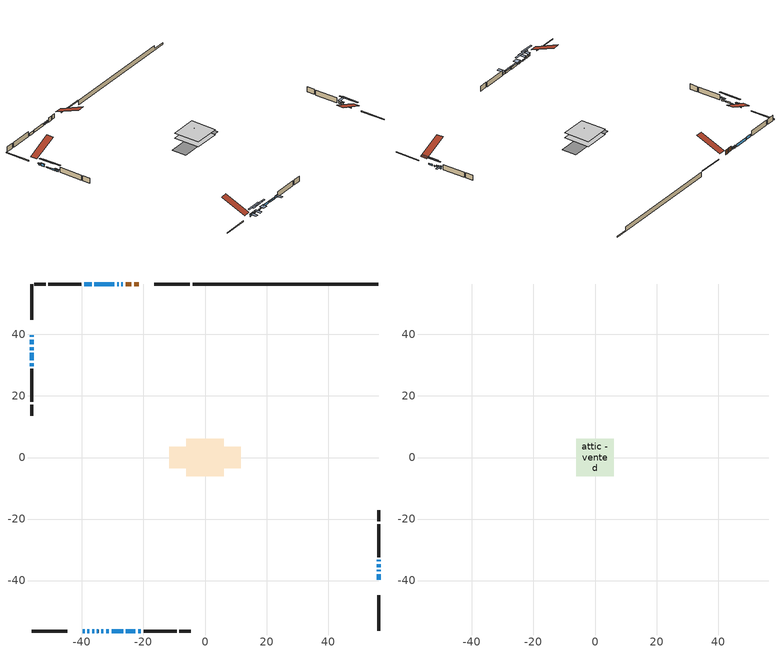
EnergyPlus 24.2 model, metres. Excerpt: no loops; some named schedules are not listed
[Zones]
conditioned space
 floor adiabatic (AdiabaticFloorConstruction): -6.11,-6.11 -6.11,6.11 6.11,6.11 6.11,-6.11 z0.91
 floor foundation (Slab1 construction): -11.65,-3.44 -11.65,3.44 11.65,3.44 11.65,-3.44 z-1.3
 wall outside (RimJoist1 construction): -4.89,56.39 -16.5,56.39 / -56.39,-56.39 -44.78,-56.39 / -56.39,56.39 -56.39,44.78 / 56.39,-56.39 56.39,-44.78 z0.91:1.21
 wall outside (AdiabaticWallConstruction 1): -21.54,56.39 -23.03,56.39 / -23.96,56.39 -25.79,56.39 z0.91:2.94
 wall outside (AdiabaticWallConstruction): -39.74,-56.39 -39.13,-56.39 z0.91:1.93; -56.39,39.74 -56.39,39.23 z0.91:1.62; -56.39,38.31 -56.39,36.78 / -38.2,-56.39 -37.59,-56.39 / -26.71,56.39 -27.18,56.39 / -28.1,56.39 -28.51,56.39 / 56.39,-33.76 56.39,-33.3 / -29.44,56.39 -35.94,56.39 / -36.86,56.39 -39.3,56.39 / -21.74,-56.39 -20.83,-56.39 z0.91:2.13; -36.67,-56.39 -36.05,-56.39 z0.91:1.98; 56.39,-39.74 56.39,-37.91 / -33.69,-56.39 -33.08,-56.39 / -32.15,-56.39 -31.23,-56.39 / -56.39,34.01 -56.39,31.57 / -56.39,30.64 -56.39,29.72 z0.91:1.52; 56.39,-36.99 56.39,-36.52 z0.91:1.37; -35.13,-56.39 -34.61,-56.39 z0.91:1.42; 56.39,-35.6 56.39,-34.68 / -25.72,-56.39 -22.67,-56.39 z0.91:1.83; -56.39,35.85 -56.39,34.93 z0.91:1.32; -30.31,-56.39 -26.65,-56.39 z0.91:1.82
 wall outside (Wall1 construction): -40.23,56.39 -50.9,56.39 / -19.9,-56.39 -9.23,-56.39 / -56.39,28.8 -56.39,18.13 / 56.39,-32.37 56.39,-21.7 z0.91:3.35
 wall outside (Wall2 construction): -51.83,56.39 -55.46,56.39 / -8.3,-56.39 -4.67,-56.39 / -56.39,17.2 -56.39,13.56 / 56.39,-20.77 56.39,-17.14 z0.91:3.35
 wall foundation (FoundationWall1 construction): -3.96,56.39,-1.3 -3.96,56.39,0.91 50.36,56.39,0.91 50.36,56.39,-0.7 56.39,56.39,-0.7 56.39,56.39,-1.3
 window (WindowConstruction 9): -39.74,-56.39 -39.13,-56.39 z0.91:1.92
 window (WindowConstruction 7): -56.39,39.74 -56.39,39.23 z0.91:1.62
 window (WindowConstruction 8): -56.39,38.3 -56.39,36.78 z0.91:2.13
 window (WindowConstruction 20): -38.2,-56.39 -37.59,-56.39 z0.91:2.13
 window (WindowConstruction 21): -36.66,-56.39 -36.06,-56.39 z0.91:1.98
 window (WindowConstruction 10): 56.39,-39.74 56.39,-37.91 z0.91:1.52
 window (WindowConstruction 11): 56.39,-36.98 56.39,-36.53 z0.91:1.37
 window (WindowConstruction 12): -26.72,56.39 -27.17,56.39 z0.91:2.13
 window (WindowConstruction 13): -28.1,56.39 -28.51,56.39 z0.91:2.13
 window (WindowConstruction 14): -35.13,-56.39 -34.62,-56.39 z0.91:1.42
 window (WindowConstruction 15): -33.69,-56.39 -33.08,-56.39 z0.91:1.52
 window (WindowConstruction): 56.39,-35.6 56.39,-34.68 z0.91:1.82
 window (WindowConstruction 16): -32.15,-56.39 -31.23,-56.39 z0.91:1.52
 window (WindowConstruction 17): -56.39,35.85 -56.39,34.94 z0.91:1.32
 window (WindowConstruction 18): -56.39,34.01 -56.39,31.57 z0.91:1.52
 window (WindowConstruction 19): -56.39,30.64 -56.39,29.73 z0.91:1.52
 window (WindowConstruction 1): 56.39,-33.75 56.39,-33.3 z0.91:2.13
 window (WindowConstruction 2): -29.44,56.39 -35.94,56.39 z0.91:2.13
 window (WindowConstruction 3): -36.86,56.39 -39.3,56.39 z0.91:2.13
 window (WindowConstruction 4): -30.31,-56.39 -26.65,-56.39 z0.91:1.82
 window (WindowConstruction 5): -25.72,-56.39 -22.67,-56.39 z0.91:1.82
 window (WindowConstruction 6): -21.74,-56.39 -20.83,-56.39 z0.91:2.13
 door (Door): -21.54,56.39 -23.03,56.39 z0.91:2.94
 door (Door 1): -23.96,56.39 -25.79,56.39 z0.91:2.94
 ceiling adiabatic (AdiabaticFloorConstruction): 6.11,-6.11 6.11,6.11 -6.11,6.11 -6.11,-6.11 z0.91
 roof outside (Roof2 construction): -1.65,1.65 -1.65,-1.65 1.65,-1.65 1.65,1.65 z3.35
attic - vented
 floor to conditioned space (Floor1 construction Reversed): -6.11,-6.11 -6.11,6.11 6.11,6.11 6.11,-6.11 z3.35
 roof outside (Roof1 construction): -20.61,56.39,3.35 -20.61,44.65,8.24 -17.43,44.65,8.24 -17.43,56.39,3.35; -40.67,-56.39,3.35 -40.67,-44.65,8.24 -43.85,-44.65,8.24 -43.85,-56.39,3.35; -56.39,40.67,3.35 -44.65,40.67,8.24 -44.65,43.85,8.24 -56.39,43.85,3.35; 56.39,-40.67,3.35 44.65,-40.67,8.24 44.65,-43.85,8.24 56.39,-43.85,3.35
shading: -38.83,-56.39 -40.04,-56.39 -40.04,-59.44 -38.83,-59.44 z2.22; -56.39,39.08 -56.39,39.89 -57,39.89 -57,39.08 z1.77; -56.39,36.63 -56.39,38.45 -57,38.45 -57,36.63 z2.28; -34.54,-56.39 -41.25,-56.39 -41.25,-57 -34.54,-57 z5.18; -35.76,-56.39 -36.96,-56.39 -36.96,-59.44 -35.76,-59.44 z2.28; 56.39,-34.86 56.39,-42.79 57,-42.79 57,-34.86 z4.57; 56.39,-33.48 56.39,-40.04 57,-40.04 57,-33.48 z4.42; -31.57,-56.39 -38.18,-56.39 -38.18,-57 -31.57,-57 z4.47; -30.03,-56.39 -36.74,-56.39 -36.74,-57 -30.03,-57 z4.57; 56.39,-34.53 56.39,-35.75 57,-35.75 57,-34.53 z1.97; -30.63,-56.39 -32.76,-56.39 -32.76,-58.22 -30.63,-58.22 z2.13; -56.39,31.89 -56.39,38.9 -57,38.9 -57,31.89 z4.37; -56.39,28.52 -56.39,37.06 -57,37.06 -57,28.52 z4.57; -56.39,29.12 -56.39,31.25 -57,31.25 -57,29.12 z2.13; 56.39,-33.15 56.39,-33.9 59.44,-33.9 59.44,-33.15 z2.28; -26.5,-56.39 -30.46,-56.39 -30.46,-57 -26.5,-57 z1.97; -22.52,-56.39 -25.87,-56.39 -25.87,-57 -22.52,-57 z1.97; -20.68,-56.39 -21.89,-56.39 -21.89,-59.44 -20.68,-59.44 z2.28
[Building]
Building 1: Terrain=Suburbs
[Site:Location]
Vancouver Intl AP_BC: Latitude {deg}=49.19; Longitude {deg}=-123.18; Time Zone {hr}=-8; Elevation {m}=4; Keep Site Location Information=Yes
[Site:GroundTemperature:Shallow]
8.06451, 6.96315, 6.87495, 7.3976, 9.49575, 11.5841, 13.3946, 14.5416, 14.639, 13.7062, 11.9418, 9.91751
[Site:WaterMainsTemperature]
Calculation Method=Schedule; Temperature Schedule=mains temperature schedule
[Material] Roughness=Rough; Thermal Absorptance=0.9
Name | Thickness {m} | Conductivity {W/m-K} | Density {kg/m3} | Specific Heat {J/kg-K} | Solar Absorptance | Visible Absorptance
asphalt or fiberglass shingles | 0.00635 | 0.162714 | 1121.4 | 1465.45 | 0.4 | 0.4
ceiling stud and cavity | 0.1397 | 0.0798161 | 65.682 | 1177.47 | 0.7 | 0.7
concrete 4.0 in. | 0.1016 | 1.803125 | 2242.8 | 837.4 | 0.7 | 0.7
concrete 8.0 in. | 0.2032 | 1.803125 | 2242.8 | 837.4 | 0.7 | 0.7
door material | 0.04445 | 0.053851 | 512.64 | 1214.23 | 0.7 | 0.7
exterior vertical ins | 0.0445518 | 0.029427 | 32.04 | 1214.23 | 0.7 | 0.7
floor covering | 0.0127 | 0.0433444 | 54.468 | 1339.84 | 0.6 | 0.6
floor rigid ins; wall rigid ins | 0.512978 | 0.029427 | 32.04 | 1214.23 | 0.7 | 0.7
floor stud and cavity | 0.1397 | 1.75129 | 37.0049 | 1207.88 | 0.7 | 0.7
furniture material conditioned space 1 | 0.1524 | 0.115458 | 640.8 | 1214.23 | 0.6 | 0.6
gypsum board | 0.0127 | 0.160291 | 801 | 837.4 | 0.6 | 0.6
gypsum board 1 | 0.0127 | 0.160291 | 801 | 837.4 | 0.7 | 0.7
osb sheathing 0.5 in. | 0.0127 | 0.115458 | 512.64 | 1214.23 | 0.7 | 0.7
osb sheathing 0.75 in. | 0.01905 | 0.115458 | 512.64 | 1214.23 | 0.7 | 0.7
osb sheathing 2.0 in. | 0.0508 | 0.115458 | 512.64 | 1214.23 | 0.7 | 0.7
rim joist stud and cavity | 0.0508 | 0.0310022 | 125.044 | 1163.47 | 0.6 | 0.6
roof stud and cavity | 0.2032 | 0.122254 | 78.34581 | 1123.46 | 0.7 | 0.7
wall stud and cavity | 0.1397 | 0.103846 | 139.0536 | 1170.24 | 0.7 | 0.7
wall stud and cavity 1 | 0.1397 | 0.104413 | 139.0536 | 1170.24 | 0.7 | 0.7
wall stud and cavity 2 | 0.0889 | 0.380278 | 52.3479 | 1209.89 | 0.7 | 0.7
wall stud and cavity 3 | 0.0889 | 0.391764 | 83.0341 | 1211.67 | 0.7 | 0.7
wood siding | 0.0254 | 0.102417 | 544.68 | 1172.36 | 0.4 | 0.4
wood siding 1; wood siding 2; wood siding 3 | 0.0254 | 0.102417 | 544.68 | 1172.36 | 0.7 | 0.7
[WindowMaterial:SimpleGlazingSystem]
Name | U-Factor {W/m2-K} | Solar Heat Gain Coefficient
WindowMaterial | 1.93677 | 0.34
WindowMaterial 1 | 2.288234 | 0.32
WindowMaterial 10 | 1.88907 | 0.35
WindowMaterial 11 | 2.7209 | 0.21
WindowMaterial 12 | 2.373404 | 0.3
WindowMaterial 13 | 2.43416 | 0.29
WindowMaterial 14 | 2.65958 | 0.23
WindowMaterial 15 | 2.52898 | 0.27
WindowMaterial 16 | 2.345014 | 0.31
WindowMaterial 17 | 2.120733 | 0.27
WindowMaterial 18 | 1.94983 | 0.33
WindowMaterial 19 | 5.33051 | 0.62
WindowMaterial 2 | 1.61596 | 0.44
WindowMaterial 20 | 2.96789 | 0.62
WindowMaterial 21 | 4.13529 | 0.66
WindowMaterial 3 | 1.711917 | 0.41
WindowMaterial 4 | 1.79595 | 0.38
WindowMaterial 5 | 1.73974 | 0.4
WindowMaterial 6 | 1.86693 | 0.36
WindowMaterial 7 | 2.49605 | 0.27
WindowMaterial 8 | 1.998656 | 0.39
WindowMaterial 9 | 1.71419 | 0.4
[Construction]
AdiabaticFloorConstruction: floor stud and cavity, floor rigid ins, osb sheathing 0.75 in., floor covering
AdiabaticWallConstruction: wood siding 2, wall rigid ins, wall stud and cavity 2, gypsum board
AdiabaticWallConstruction 1: wood siding 3, wall rigid ins, wall stud and cavity 2, gypsum board
Door; Door 1: door material
Floor1 construction Reversed: gypsum board, ceiling stud and cavity
FoundationWall1 construction: concrete 8.0 in., gypsum board 1
furniture construction conditioned space 1: furniture material conditioned space 1
PartitionWallConstruction: gypsum board, wall stud and cavity 3, gypsum board
RimJoist1 construction: wood siding 1, osb sheathing 2.0 in., rim joist stud and cavity
Roof1 construction: asphalt or fiberglass shingles
Roof2 construction: asphalt or fiberglass shingles, osb sheathing 0.75 in., roof stud and cavity, gypsum board
Slab1 construction: concrete 4.0 in.
Wall1 construction: wood siding, osb sheathing 0.5 in., wall stud and cavity, gypsum board
Wall2 construction: wood siding, osb sheathing 0.5 in., wall stud and cavity 1, gypsum board
WindowConstruction: WindowMaterial
WindowConstruction 1: WindowMaterial 1
WindowConstruction 10: WindowMaterial 10
WindowConstruction 11: WindowMaterial 11
WindowConstruction 12: WindowMaterial 12
WindowConstruction 13: WindowMaterial 13
WindowConstruction 14: WindowMaterial 14
WindowConstruction 15: WindowMaterial 15
WindowConstruction 16: WindowMaterial 16
WindowConstruction 17: WindowMaterial 17
WindowConstruction 18: WindowMaterial 18
WindowConstruction 19: WindowMaterial 19
WindowConstruction 2: WindowMaterial 2
WindowConstruction 20: WindowMaterial 20
WindowConstruction 21: WindowMaterial 21
WindowConstruction 3: WindowMaterial 3
WindowConstruction 4: WindowMaterial 4
WindowConstruction 5: WindowMaterial 5
WindowConstruction 6: WindowMaterial 6
WindowConstruction 7: WindowMaterial 7
WindowConstruction 8: WindowMaterial 8
WindowConstruction 9: WindowMaterial 9
[Zone] Multiplier=1; Part of Total Floor Area=Yes
Name | Volume {m3}
attic - vented | 117.011
conditioned space | 763.8
[Space]
Name | Zone | Volume {m3}
attic - vented 1 | attic - vented | 117.011
conditioned space 1 | conditioned space | 763.8
[ZoneInfiltration:EffectiveLeakageArea]
infil attic - vented 1: Zone or Space=attic - vented 1; Schedule=Always On Discrete; Effective Air Leakage Area {cm2}=6180.41; Stack Coefficient=0.000340211; Wind Coefficient=1.24622e-05
[ZoneMixing]
whole house fan mix: Zone or Space=attic - vented; Schedule=Always On Continuous; Design Flow Rate Calculation Method=Flow/Zone; Design Flow Rate {m3/s}=0; Source Zone or Space=conditioned space
[SurfaceProperty:ExposedFoundationPerimeter]
Slab1: Exposed Perimeter Calculation Method=TotalExposedPerimeter; Total Exposed Perimeter {m}=60.351
[InternalMass] Zone or ZoneList=conditioned space; Space or SpaceList=conditioned space 1
Name | Construction | Surface Area {m2}
furniture mass conditioned space 1 | furniture construction conditioned space 1 | 123.852
partition wall mass | PartitionWallConstruction | 309.63
[Lights]
interior lighting: Zone or ZoneList or Space or SpaceList=conditioned space 1; Schedule=interior lighting schedule; Design Level Calculation Method=LightingLevel; Lighting Level {W}=343.2; Return Air Fraction=0; Fraction Radiant=0.6; Fraction Visible=0.2; Fraction Replaceable=1
[People]
occupants: Zone or ZoneList or Space or SpaceList=conditioned space 1; Number of People Schedule=occupants schedule; Number of People Calculation Method=People; Number of People=3; Fraction Radiant=0.314171; Sensible Heat Fraction=0.56303; Activity Level Schedule=occupants activity schedule; Carbon Dioxide Generation Rate {m3/s-W}=0; Enable ASHRAE 55 Comfort Warnings=No; Mean Radiant Temperature Calculation Type=EnclosureAveraged
[ElectricEquipment] Zone or ZoneList or Space or SpaceList=conditioned space 1; Design Level Calculation Method=EquipmentLevel
Name | Schedule | Design Level {W} | Fraction Latent | Fraction Radiant | Fraction Lost
clothes dryer | clothes dryer schedule | 140.772 | 0.015 | 0.081 | 0.85
clothes washer | clothes washer schedule | 32.1985 | 0.03 | 0.162 | 0.7
cooking range | cooking range schedule | 215.147 | 0.08 | 0.432 | 0.2
dishwasher | dishwasher schedule | 66.8632 | 0.3 | 0.18 | 0.4
fridge | fridge schedule | 72.9452 | 0 | 0.6 | 0
mech vent bath fan 0 | mech vent bath fan 0 schedule | 50.2 | 0 | 0 | 1
mech vent bath fan 1 | mech vent bath fan 1 schedule | 50.2 | 0 | 0 | 1
mech vent house fan | mech vent house fan schedule | 0 | 0 | 0 | 1
mech vent house fan cfis | mech vent house fan cfis schedule | 0 | 0 | 0 | 0
mech vent range fan 0 | mech vent range fan 0 schedule | 57 | 0 | 0 | 1
misc plug loads | misc plug loads schedule | 494.7 | 0.045 | 0.513 | 0.1
whole house fan | Always On Discrete | 0 | 0 | 0 | 1
[OtherEquipment] Zone or ZoneList or Space or SpaceList=conditioned space 1; Design Level Calculation Method=EquipmentLevel
Name | Fuel Type | Schedule | Design Level {W} | Fraction Latent | Fraction Radiant | Fraction Lost
clothes dryer 1 | Electricity | clothes dryer schedule | 0 | 0.015 | 0.081 | 0.85
cooking range 1 | Electricity | cooking range schedule | 0 | 0.08 | 0.432 | 0.2
general water use latent | None | general water use schedule | 62.594 | 1 | 0 | 0
general water use sensible | None | general water use schedule | -61.6891 | 0 | 0.6 | 0
mech vent house fan latent load | None | Always On Discrete | 0 | 1 | 0 | 0
mech vent house fan sensible load | None | Always On Discrete | 0 | 0 | 0 | 0
water heater energy adjustment1 | NaturalGas | Always On Discrete | 0.01 | 0 | 0 | 1
[ZoneInfiltration:DesignFlowRate] Zone or ZoneList or Space or SpaceList=conditioned space 1; Schedule=Always On Discrete; Design Flow Rate Calculation Method=Flow/Zone; Design Flow Rate {m3/s}=0
infil flow; natural vent flow; whole house fan flow
[Foundation:Kiva]
Foundation Kiva 1: Initial Indoor Air Temperature {C}=18; Wall Height Above Grade {m}=0.910011; Wall Depth Below Slab {m}=0.2032; Custom Block Material Name 1=exterior vertical ins; Custom Block Depth 1 {m}=2.21001; Custom Block X Position 1 {m}=0.2159; Custom Block Z Position 1 {m}=0
[Foundation:Kiva:Settings]
Soil Conductivity {W/m-K}=0.849921; Soil Density {kg/m3}=1842.3; Soil Specific Heat {J/kg-K}=418.7; Ground Solar Absorptivity=0.9; Ground Thermal Absorptivity=0.9; Ground Surface Roughness {m}=0.03; Far-Field Width {m}=40; Deep-Ground Boundary Condition=ZeroFlux; Deep-Ground Depth {m}=40; Minimum Cell Dimension {m}=0.2; Maximum Cell Growth Coefficient=3; Simulation Timestep=Timestep
[Exterior:Lights]
exterior lighting: Schedule=exterior lighting schedule; Design Level {W}=75.6
[Schedule:Constant]
Name | Hourly Value
Always On Continuous; mech vent house fan schedule; mech vent house fan cfis schedule; Always On Discrete | 1
occupants activity schedule | 117.228
fridge schedule | 0
[Schedule:Week:Daily]
interior lighting schedule Week Rule - Jan1-Jan27: interior lighting schedule day, interior lighting schedule day, interior lighting schedule day, interior lighting schedule day, interior lighting schedule day, interior lighting schedule day, interior lighting schedule day, interior lighting schedule default day, interior lighting schedule default day, interior lighting schedule default day, interior lighting schedule default day, interior lighting schedule default day
interior lighting schedule Week Rule - Jan28-Feb3: interior lighting schedule day, interior lighting schedule day, interior lighting schedule day, interior lighting schedule day, interior lighting schedule day 1, interior lighting schedule day 1, interior lighting schedule day 1, interior lighting schedule default day, interior lighting schedule default day, interior lighting schedule default day, interior lighting schedule default day, interior lighting schedule default day
interior lighting schedule Week Rule - Feb4-Feb24: interior lighting schedule day 1, interior lighting schedule day 1, interior lighting schedule day 1, interior lighting schedule day 1, interior lighting schedule day 1, interior lighting schedule day 1, interior lighting schedule day 1, interior lighting schedule default day, interior lighting schedule default day, interior lighting schedule default day, interior lighting schedule default day, interior lighting schedule default day
interior lighting schedule Week Rule - Feb25-Mar3: interior lighting schedule day 1, interior lighting schedule day 1, interior lighting schedule day 1, interior lighting schedule day 1, interior lighting schedule day 2, interior lighting schedule day 2, interior lighting schedule day 2, interior lighting schedule default day, interior lighting schedule default day, interior lighting schedule default day, interior lighting schedule default day, interior lighting schedule default day
interior lighting schedule Week Rule - Mar4-Mar31: interior lighting schedule day 2, interior lighting schedule day 2, interior lighting schedule day 2, interior lighting schedule day 2, interior lighting schedule day 2, interior lighting schedule day 2, interior lighting schedule day 2, interior lighting schedule default day, interior lighting schedule default day, interior lighting schedule default day, interior lighting schedule default day, interior lighting schedule default day
interior lighting schedule Week Rule - Apr1-Apr28: interior lighting schedule day 3, interior lighting schedule day 3, interior lighting schedule day 3, interior lighting schedule day 3, interior lighting schedule day 3, interior lighting schedule day 3, interior lighting schedule day 3, interior lighting schedule default day, interior lighting schedule default day, interior lighting schedule default day, interior lighting schedule default day, interior lighting schedule default day
interior lighting schedule Week Rule - Apr29-May5: interior lighting schedule day 3, interior lighting schedule day 3, interior lighting schedule day 4, interior lighting schedule day 4, interior lighting schedule day 4, interior lighting schedule day 4, interior lighting schedule day 4, interior lighting schedule default day, interior lighting schedule default day, interior lighting schedule default day, interior lighting schedule default day, interior lighting schedule default day
interior lighting schedule Week Rule - May6-May26: interior lighting schedule day 4, interior lighting schedule day 4, interior lighting schedule day 4, interior lighting schedule day 4, interior lighting schedule day 4, interior lighting schedule day 4, interior lighting schedule day 4, interior lighting schedule default day, interior lighting schedule default day, interior lighting schedule default day, interior lighting schedule default day, interior lighting schedule default day
interior lighting schedule Week Rule - May27-Jun2: interior lighting schedule day 4, interior lighting schedule day 4, interior lighting schedule day 4, interior lighting schedule day 4, interior lighting schedule day 4, interior lighting schedule day 5, interior lighting schedule day 5, interior lighting schedule default day, interior lighting schedule default day, interior lighting schedule default day, interior lighting schedule default day, interior lighting schedule default day
interior lighting schedule Week Rule - Jun3-Jun30: interior lighting schedule day 5, interior lighting schedule day 5, interior lighting schedule day 5, interior lighting schedule day 5, interior lighting schedule day 5, interior lighting schedule day 5, interior lighting schedule day 5, interior lighting schedule default day, interior lighting schedule default day, interior lighting schedule default day, interior lighting schedule default day, interior lighting schedule default day
interior lighting schedule Week Rule - Jul1-Jul28: interior lighting schedule day 6, interior lighting schedule day 6, interior lighting schedule day 6, interior lighting schedule day 6, interior lighting schedule day 6, interior lighting schedule day 6, interior lighting schedule day 6, interior lighting schedule default day, interior lighting schedule default day, interior lighting schedule default day, interior lighting schedule default day, interior lighting schedule default day
interior lighting schedule Week Rule - Jul29-Aug4: interior lighting schedule day 6, interior lighting schedule day 6, interior lighting schedule day 6, interior lighting schedule day 7, interior lighting schedule day 7, interior lighting schedule day 7, interior lighting schedule day 7, interior lighting schedule default day, interior lighting schedule default day, interior lighting schedule default day, interior lighting schedule default day, interior lighting schedule default day
interior lighting schedule Week Rule - Aug5-Aug25: interior lighting schedule day 7, interior lighting schedule day 7, interior lighting schedule day 7, interior lighting schedule day 7, interior lighting schedule day 7, interior lighting schedule day 7, interior lighting schedule day 7, interior lighting schedule default day, interior lighting schedule default day, interior lighting schedule default day, interior lighting schedule default day, interior lighting schedule default day
interior lighting schedule Week Rule - Aug26-Sep1: interior lighting schedule day 7, interior lighting schedule day 7, interior lighting schedule day 7, interior lighting schedule day 7, interior lighting schedule day 7, interior lighting schedule day 7, interior lighting schedule day 8, interior lighting schedule default day, interior lighting schedule default day, interior lighting schedule default day, interior lighting schedule default day, interior lighting schedule default day
interior lighting schedule Week Rule - Sep2-Sep29: interior lighting schedule day 8, interior lighting schedule day 8, interior lighting schedule day 8, interior lighting schedule day 8, interior lighting schedule day 8, interior lighting schedule day 8, interior lighting schedule day 8, interior lighting schedule default day, interior lighting schedule default day, interior lighting schedule default day, interior lighting schedule default day, interior lighting schedule default day
interior lighting schedule Week Rule - Sep30-Oct6: interior lighting schedule day 8, interior lighting schedule day 9, interior lighting schedule day 9, interior lighting schedule day 9, interior lighting schedule day 9, interior lighting schedule day 9, interior lighting schedule day 9, interior lighting schedule default day, interior lighting schedule default day, interior lighting schedule default day, interior lighting schedule default day, interior lighting schedule default day
interior lighting schedule Week Rule - Oct7-Oct27: interior lighting schedule day 9, interior lighting schedule day 9, interior lighting schedule day 9, interior lighting schedule day 9, interior lighting schedule day 9, interior lighting schedule day 9, interior lighting schedule day 9, interior lighting schedule default day, interior lighting schedule default day, interior lighting schedule default day, interior lighting schedule default day, interior lighting schedule default day
interior lighting schedule Week Rule - Oct28-Nov3: interior lighting schedule day 9, interior lighting schedule day 9, interior lighting schedule day 9, interior lighting schedule day 9, interior lighting schedule day 10, interior lighting schedule day 10, interior lighting schedule day 10, interior lighting schedule default day, interior lighting schedule default day, interior lighting schedule default day, interior lighting schedule default day, interior lighting schedule default day
interior lighting schedule Week Rule - Nov4-Nov24: interior lighting schedule day 10, interior lighting schedule day 10, interior lighting schedule day 10, interior lighting schedule day 10, interior lighting schedule day 10, interior lighting schedule day 10, interior lighting schedule day 10, interior lighting schedule default day, interior lighting schedule default day, interior lighting schedule default day, interior lighting schedule default day, interior lighting schedule default day
interior lighting schedule Week Rule - Nov25-Dec1: interior lighting schedule day 10, interior lighting schedule day 10, interior lighting schedule day 10, interior lighting schedule day 10, interior lighting schedule day 10, interior lighting schedule day 10, interior lighting schedule day 11, interior lighting schedule default day, interior lighting schedule default day, interior lighting schedule default day, interior lighting schedule default day, interior lighting schedule default day
interior lighting schedule Week Rule - Dec2-Dec31: interior lighting schedule day 11, interior lighting schedule day 11, interior lighting schedule day 11, interior lighting schedule day 11, interior lighting schedule day 11, interior lighting schedule day 11, interior lighting schedule day 11, interior lighting schedule default day, interior lighting schedule default day, interior lighting schedule default day, interior lighting schedule default day, interior lighting schedule default day
occupants schedule Week Rule - Jan1-Dec31: occupants schedule day, occupants schedule day, occupants schedule day, occupants schedule day, occupants schedule day, occupants schedule day, occupants schedule day, occupants schedule default day, occupants schedule default day, occupants schedule default day, occupants schedule default day, occupants schedule default day
clothes dryer schedule Week Rule - Jan1-Dec31: clothes dryer schedule day, clothes dryer schedule day, clothes dryer schedule day, clothes dryer schedule day, clothes dryer schedule day, clothes dryer schedule day, clothes dryer schedule day, clothes dryer schedule default day, clothes dryer schedule default day, clothes dryer schedule default day, clothes dryer schedule default day, clothes dryer schedule default day
clothes washer schedule Week Rule - Jan1-Dec31: clothes washer schedule day, clothes washer schedule day, clothes washer schedule day, clothes washer schedule day, clothes washer schedule day, clothes washer schedule day, clothes washer schedule day, clothes washer schedule default day, clothes washer schedule default day, clothes washer schedule default day, clothes washer schedule default day, clothes washer schedule default day
cooking range schedule Week Rule - Jan1-Dec31: cooking range schedule day, cooking range schedule day, cooking range schedule day, cooking range schedule day, cooking range schedule day, cooking range schedule day, cooking range schedule day, cooking range schedule default day, cooking range schedule default day, cooking range schedule default day, cooking range schedule default day, cooking range schedule default day
dishwasher schedule Week Rule - Jan1-Dec31: dishwasher schedule day, dishwasher schedule day, dishwasher schedule day, dishwasher schedule day, dishwasher schedule day, dishwasher schedule day, dishwasher schedule day, dishwasher schedule default day, dishwasher schedule default day, dishwasher schedule default day, dishwasher schedule default day, dishwasher schedule default day
mech vent bath fan 0 schedule Week Rule - Jan1-Dec31: mech vent bath fan 0 schedule day, mech vent bath fan 0 schedule day, mech vent bath fan 0 schedule day, mech vent bath fan 0 schedule day, mech vent bath fan 0 schedule day, mech vent bath fan 0 schedule day, mech vent bath fan 0 schedule day, mech vent bath fan 0 schedule default day, mech vent bath fan 0 schedule default day, mech vent bath fan 0 schedule default day, mech vent bath fan 0 schedule default day, mech vent bath fan 0 schedule default day
mech vent bath fan 1 schedule Week Rule - Jan1-Dec31: mech vent bath fan 1 schedule day, mech vent bath fan 1 schedule day, mech vent bath fan 1 schedule day, mech vent bath fan 1 schedule day, mech vent bath fan 1 schedule day, mech vent bath fan 1 schedule day, mech vent bath fan 1 schedule day, mech vent bath fan 1 schedule default day, mech vent bath fan 1 schedule default day, mech vent bath fan 1 schedule default day, mech vent bath fan 1 schedule default day, mech vent bath fan 1 schedule default day
mech vent range fan 0 schedule Week Rule - Jan1-Dec31: mech vent range fan 0 schedule day, mech vent range fan 0 schedule day, mech vent range fan 0 schedule day, mech vent range fan 0 schedule day, mech vent range fan 0 schedule day, mech vent range fan 0 schedule day, mech vent range fan 0 schedule day, mech vent range fan 0 schedule default day, mech vent range fan 0 schedule default day, mech vent range fan 0 schedule default day, mech vent range fan 0 schedule default day, mech vent range fan 0 schedule default day
misc plug loads schedule Week Rule - Jan1-Dec31: misc plug loads schedule day, misc plug loads schedule day, misc plug loads schedule day, misc plug loads schedule day, misc plug loads schedule day, misc plug loads schedule day, misc plug loads schedule day, misc plug loads schedule default day, misc plug loads schedule default day, misc plug loads schedule default day, misc plug loads schedule default day, misc plug loads schedule default day
general water use schedule Week Rule - Jan1-Dec31: general water use schedule day, general water use schedule day, general water use schedule day, general water use schedule day, general water use schedule day, general water use schedule day, general water use schedule day, general water use schedule default day, general water use schedule default day, general water use schedule default day, general water use schedule default day, general water use schedule default day
exterior lighting schedule Week Rule - Jan1-Jan27: exterior lighting schedule day, exterior lighting schedule day, exterior lighting schedule day, exterior lighting schedule day, exterior lighting schedule day, exterior lighting schedule day, exterior lighting schedule day, exterior lighting schedule default day, exterior lighting schedule default day, exterior lighting schedule default day, exterior lighting schedule default day, exterior lighting schedule default day
exterior lighting schedule Week Rule - Jan28-Feb3: exterior lighting schedule day, exterior lighting schedule day, exterior lighting schedule day, exterior lighting schedule day, exterior lighting schedule day 1, exterior lighting schedule day 1, exterior lighting schedule day 1, exterior lighting schedule default day, exterior lighting schedule default day, exterior lighting schedule default day, exterior lighting schedule default day, exterior lighting schedule default day
exterior lighting schedule Week Rule - Feb4-Feb24: exterior lighting schedule day 1, exterior lighting schedule day 1, exterior lighting schedule day 1, exterior lighting schedule day 1, exterior lighting schedule day 1, exterior lighting schedule day 1, exterior lighting schedule day 1, exterior lighting schedule default day, exterior lighting schedule default day, exterior lighting schedule default day, exterior lighting schedule default day, exterior lighting schedule default day
exterior lighting schedule Week Rule - Feb25-Mar3: exterior lighting schedule day 1, exterior lighting schedule day 1, exterior lighting schedule day 1, exterior lighting schedule day 1, exterior lighting schedule day 2, exterior lighting schedule day 2, exterior lighting schedule day 2, exterior lighting schedule default day, exterior lighting schedule default day, exterior lighting schedule default day, exterior lighting schedule default day, exterior lighting schedule default day
exterior lighting schedule Week Rule - Mar4-Mar31: exterior lighting schedule day 2, exterior lighting schedule day 2, exterior lighting schedule day 2, exterior lighting schedule day 2, exterior lighting schedule day 2, exterior lighting schedule day 2, exterior lighting schedule day 2, exterior lighting schedule default day, exterior lighting schedule default day, exterior lighting schedule default day, exterior lighting schedule default day, exterior lighting schedule default day
exterior lighting schedule Week Rule - Apr1-Apr28: exterior lighting schedule day 3, exterior lighting schedule day 3, exterior lighting schedule day 3, exterior lighting schedule day 3, exterior lighting schedule day 3, exterior lighting schedule day 3, exterior lighting schedule day 3, exterior lighting schedule default day, exterior lighting schedule default day, exterior lighting schedule default day, exterior lighting schedule default day, exterior lighting schedule default day
exterior lighting schedule Week Rule - Apr29-May5: exterior lighting schedule day 3, exterior lighting schedule day 3, exterior lighting schedule day 4, exterior lighting schedule day 4, exterior lighting schedule day 4, exterior lighting schedule day 4, exterior lighting schedule day 4, exterior lighting schedule default day, exterior lighting schedule default day, exterior lighting schedule default day, exterior lighting schedule default day, exterior lighting schedule default day
exterior lighting schedule Week Rule - May6-May26: exterior lighting schedule day 4, exterior lighting schedule day 4, exterior lighting schedule day 4, exterior lighting schedule day 4, exterior lighting schedule day 4, exterior lighting schedule day 4, exterior lighting schedule day 4, exterior lighting schedule default day, exterior lighting schedule default day, exterior lighting schedule default day, exterior lighting schedule default day, exterior lighting schedule default day
exterior lighting schedule Week Rule - May27-Jun2: exterior lighting schedule day 4, exterior lighting schedule day 4, exterior lighting schedule day 4, exterior lighting schedule day 4, exterior lighting schedule day 4, exterior lighting schedule day 5, exterior lighting schedule day 5, exterior lighting schedule default day, exterior lighting schedule default day, exterior lighting schedule default day, exterior lighting schedule default day, exterior lighting schedule default day
[Schedule:Year]
interior lighting schedule: interior lighting schedule Week Rule - Jan1-Jan27, 1, 1, 1, 27, interior lighting schedule Week Rule - Jan28-Feb3, 1, 28, 2, 3, interior lighting schedule Week Rule - Feb4-Feb24, 2, 4, 2, 24, interior lighting schedule Week Rule - Feb25-Mar3, 2, 25, 3, 3, interior lighting schedule Week Rule - Mar4-Mar31, 3, 4, 3, 31, interior lighting schedule Week Rule - Apr1-Apr28, 4, 1, 4, 28, interior lighting schedule Week Rule - Apr29-May5, 4, 29, 5, 5, interior lighting schedule Week Rule - May6-May26, 5, 6, 5, 26, interior lighting schedule Week Rule - May27-Jun2, 5, 27, 6, 2, interior lighting schedule Week Rule - Jun3-Jun30, 6, 3, 6, 30, interior lighting schedule Week Rule - Jul1-Jul28, 7, 1, 7, 28, interior lighting schedule Week Rule - Jul29-Aug4, 7, 29, 8, 4, interior lighting schedule Week Rule - Aug5-Aug25, 8, 5, 8, 25, interior lighting schedule Week Rule - Aug26-Sep1, 8, 26, 9, 1, interior lighting schedule Week Rule - Sep2-Sep29, 9, 2, 9, 29, interior lighting schedule Week Rule - Sep30-Oct6, 9, 30, 10, 6, interior lighting schedule Week Rule - Oct7-Oct27, 10, 7, 10, 27, interior lighting schedule Week Rule - Oct28-Nov3, 10, 28, 11, 3, interior lighting schedule Week Rule - Nov4-Nov24, 11, 4, 11, 24, interior lighting schedule Week Rule - Nov25-Dec1, 11, 25, 12, 1, interior lighting schedule Week Rule - Dec2-Dec31, 12, 2, 12, 31
occupants schedule: occupants schedule Week Rule - Jan1-Dec31, 1, 1, 12, 31
clothes dryer schedule: clothes dryer schedule Week Rule - Jan1-Dec31, 1, 1, 12, 31
clothes washer schedule: clothes washer schedule Week Rule - Jan1-Dec31, 1, 1, 12, 31
cooking range schedule: cooking range schedule Week Rule - Jan1-Dec31, 1, 1, 12, 31
dishwasher schedule: dishwasher schedule Week Rule - Jan1-Dec31, 1, 1, 12, 31
mech vent bath fan 0 schedule: mech vent bath fan 0 schedule Week Rule - Jan1-Dec31, 1, 1, 12, 31
mech vent bath fan 1 schedule: mech vent bath fan 1 schedule Week Rule - Jan1-Dec31, 1, 1, 12, 31
mech vent range fan 0 schedule: mech vent range fan 0 schedule Week Rule - Jan1-Dec31, 1, 1, 12, 31
misc plug loads schedule: misc plug loads schedule Week Rule - Jan1-Dec31, 1, 1, 12, 31
general water use schedule: general water use schedule Week Rule - Jan1-Dec31, 1, 1, 12, 31
exterior lighting schedule: exterior lighting schedule Week Rule - Jan1-Jan27, 1, 1, 1, 27, exterior lighting schedule Week Rule - Jan28-Feb3, 1, 28, 2, 3, exterior lighting schedule Week Rule - Feb4-Feb24, 2, 4, 2, 24, exterior lighting schedule Week Rule - Feb25-Mar3, 2, 25, 3, 3, exterior lighting schedule Week Rule - Mar4-Mar31, 3, 4, 3, 31, exterior lighting schedule Week Rule - Apr1-Apr28, 4, 1, 4, 28, exterior lighting schedule Week Rule - Apr29-May5, 4, 29, 5, 5, exterior lighting schedule Week Rule - May6-May26, 5, 6, 5, 26, exterior lighting schedule Week Rule - May27-Jun2, 5, 27, 6, 2, exterior lighting schedule Week Rule - Jun3-Jun30, 6, 3, 6, 30, exterior lighting schedule Week Rule - Jul1-Jul28, 7, 1, 7, 28, exterior lighting schedule Week Rule - Jul29-Aug4, 7, 29, 8, 4, exterior lighting schedule Week Rule - Aug5-Aug25, 8, 5, 8, 25, exterior lighting schedule Week Rule - Aug26-Sep1, 8, 26, 9, 1, exterior lighting schedule Week Rule - Sep2-Sep29, 9, 2, 9, 29, exterior lighting schedule Week Rule - Sep30-Oct6, 9, 30, 10, 6, exterior lighting schedule Week Rule - Oct7-Oct27, 10, 7, 10, 27, exterior lighting schedule Week Rule - Oct28-Nov3, 10, 28, 11, 3, exterior lighting schedule Week Rule - Nov4-Nov24, 11, 4, 11, 24, exterior lighting schedule Week Rule - Nov25-Dec1, 11, 25, 12, 1, exterior lighting schedule Week Rule - Dec2-Dec31, 12, 2, 12, 31
[Schedule:Compact]
mains temperature schedule: Through: 01/01, For: AllDays, Until: 24:00, 11.375, Through: 01/02, For: AllDays, Until: 24:00, 11.3367, Through: 01/03, For: AllDays, Until: 24:00, 11.2994, Through: 01/04, For: AllDays, Until: 24:00, 11.2628, Through: 01/05, For: AllDays, Until: 24:00, 11.2267, Through: 01/06, For: AllDays, Until: 24:00, 11.1917, Through: 01/07, For: AllDays, Until: 24:00, 11.1578, Through: 01/08, For: AllDays, Until: 24:00, 11.1244, Through: 01/09, For: AllDays, Until: 24:00, 11.0917, Through: 01/10, For: AllDays, Until: 24:00, 11.06, Through: 01/11, For: AllDays, Until: 24:00, 11.0289, Through: 01/12, For: AllDays, Until: 24:00, 10.9989, Through: 01/13, For: AllDays, Until: 24:00, 10.97, Through: 01/14, For: AllDays, Until: 24:00, 10.9417, Through: 01/15, For: AllDays, Until: 24:00, 10.9139, Through: 01/16, For: AllDays, Until: 24:00, 10.8878, Through: 01/17, For: AllDays, Until: 24:00, 10.8622, Through: 01/18, For: AllDays, Until: 24:00, 10.8372, Through: 01/19, For: AllDays, Until: 24:00, 10.8133, Through: 01/20, For: AllDays, Until: 24:00, 10.7906, Through: 01/21, For: AllDays, Until: 24:00, 10.7683, Through: 01/22, For: AllDays, Until: 24:00, 10.7478, Through: 01/23, For: AllDays, Until: 24:00, 10.7272, Through: 01/24, For: AllDays, Until: 24:00, 10.7083, Through: 01/25, For: AllDays, Until: 24:00, 10.69, Through: 01/26, For: AllDays, Until: 24:00, 10.6728, Through: 01/27, For: AllDays, Until: 24:00, 10.6567, Through: 01/28, For: AllDays, Until: 24:00, 10.6411, Through: 01/29, For: AllDays, Until: 24:00, 10.6267, Through: 01/30, For: AllDays, Until: 24:00, 10.6133, Through: 01/31, For: AllDays, Until: 24:00, 10.6011, Through: 02/01, For: AllDays, Until: 24:00, 10.59, Through: 02/02, For: AllDays, Until: 24:00, 10.5794, Through: 02/03, For: AllDays, Until: 24:00, 10.57, Through: 02/04, For: AllDays, Until: 24:00, 10.5617, Through: 02/05, For: AllDays, Until: 24:00, 10.5539, Through: 02/06, For: AllDays, Until: 24:00, 10.5478, Through: 02/07, For: AllDays, Until: 24:00, 10.5422, Through: 02/08, For: AllDays, Until: 24:00, 10.5378, Through: 02/09, For: AllDays, Until: 24:00, 10.5339, Through: 02/10, For: AllDays, Until: 24:00, 10.5317, Through: 02/11, For: AllDays, Until: 24:00, 10.53, Through: 02/12, For: AllDays, Until: 24:00, 10.53, Through: 02/13, For: AllDays, Until: 24:00, 10.5306, Through: 02/14, For: AllDays, Until: 24:00, 10.5317, Through: 02/15, For: AllDays, Until: 24:00, 10.5344, Through: 02/16, For: AllDays, Until: 24:00, 10.5378, Through: 02/17, For: AllDays, Until: 24:00, 10.5428, Through: 02/18, For: AllDays, Until: 24:00, 10.5483, Through: 02/19, For: AllDays, Until: 24:00, 10.5544, Through: 02/20, For: AllDays, Until: 24:00, 10.5622, Through: 02/21, For: AllDays, Until: 24:00, 10.5706, Through: 02/22, For: AllDays, Until: 24:00, 10.5806, Through: 02/23, For: AllDays, Until: 24:00, 10.5911, Through: 02/24, For: AllDays, Until: 24:00, 10.6022, Through: 02/25, For: AllDays, Until: 24:00, 10.615, Through: 02/26, For: AllDays, Until: 24:00, 10.6283, Through: 02/27, For: AllDays, Until: 24:00, 10.6428, Through: 02/28, For: AllDays, Until: 24:00, 10.6583, Through: 03/01, For: AllDays, Until: 24:00, 10.6744, Through: 03/02, For: AllDays, Until: 24:00, 10.6917, Through: 03/03, For: AllDays, Until: 24:00, 10.71, Through: 03/04, For: AllDays, Until: 24:00, 10.7294, Through: 03/05, For: AllDays, Until: 24:00, 10.7494, Through: 03/06, For: AllDays, Until: 24:00, 10.7706, Through: 03/07, For: AllDays, Until: 24:00, 10.7928, Through: 03/08, For: AllDays, Until: 24:00, 10.8161, Through: 03/09, For: AllDays, Until: 24:00, 10.84, Through: 03/10, For: AllDays, Until: 24:00, 10.8644, Through: 03/11, For: AllDays, Until: 24:00, 10.8906, Through: 03/12, For: AllDays, Until: 24:00, 10.9167, Through: 03/13, For: AllDays, Until: 24:00, 10.9444, Through: 03/14, For: AllDays, Until: 24:00, 10.9728, Through: 03/15, For: AllDays, Until: 24:00, 11.0022, Through: 03/16, For: AllDays, Until: 24:00, 11.0322, Through: 03/17, For: AllDays, Until: 24:00, 11.0633, Through: 03/18, For: AllDays, Until: 24:00, 11.095, Through: 03/19, For: AllDays, Until: 24:00, 11.1278, Through: 03/20, For: AllDays, Until: 24:00, 11.1611, Through: 03/21, For: AllDays, Until: 24:00, 11.1956, Through: 03/22, For: AllDays, Until: 24:00, 11.2306, Through: 03/23, For: AllDays, Until: 24:00, 11.2667, Through: 03/24, For: AllDays, Until: 24:00, 11.3033, Through: 03/25, For: AllDays, Until: 24:00, 11.3406, Through: 03/26, For: AllDays, Until: 24:00, 11.3789, Through: 03/27, For: AllDays, Until: 24:00, 11.4178, Through: 03/28, For: AllDays, Until: 24:00, 11.4572, Through: 03/29, For: AllDays, Until: 24:00, 11.4978, Through: 03/30, For: AllDays, Until: 24:00, 11.5389, Through: 03/31, For: AllDays, Until: 24:00, 11.5811, Through: 04/01, For: AllDays, Until: 24:00, 11.6233, Through: 04/02, For: AllDays, Until: 24:00, 11.6667, Through: 04/03, For: AllDays, Until: 24:00, 11.7106, Through: 04/04, For: AllDays, Until: 24:00, 11.755, Through: 04/05, For: AllDays, Until: 24:00, 11.8006, Through: 04/06, For: AllDays, Until: 24:00, 11.8461, Through: 04/07, For: AllDays, Until: 24:00, 11.8928, Through: 04/08, For: AllDays, Until: 24:00, 11.9394, Through: 04/09, For: AllDays, Until: 24:00, 11.9872, Through: 04/10, For: AllDays, Until: 24:00, 12.0356, Through: 04/11, For: AllDays, Until: 24:00, 12.0844, Through: 04/12, For: AllDays, Until: 24:00, 12.1333, Through: 04/13, For: AllDays, Until: 24:00, 12.1833, Through: 04/14, For: AllDays, Until: 24:00, 12.2339, Through: 04/15, For: AllDays, Until: 24:00, 12.2844, Through: 04/16, For: AllDays, Until: 24:00, 12.3361, Through: 04/17, For: AllDays, Until: 24:00, 12.3878, Through: 04/18, For: AllDays, Until: 24:00, 12.44, Through: 04/19, For: AllDays, Until: 24:00, 12.4928, Through: 04/20, For: AllDays, Until: 24:00, 12.5456, Through: 04/21, For: AllDays, Until: 24:00, 12.5994, Through: 04/22, For: AllDays, Until: 24:00, 12.6533, Through: 04/23, For: AllDays, Until: 24:00, 12.7072, Through: 04/24, For: AllDays, Until: 24:00, 12.7622, Through: 04/25, For: AllDays, Until: 24:00, 12.8172, Through: 04/26, For: AllDays, Until: 24:00, 12.8722, Through: 04/27, For: AllDays, Until: 24:00, 12.9278, Through: 04/28, For: AllDays, Until: 24:00, 12.9839, Through: 04/29, For: AllDays, Until: 24:00, 13.04, Through: 04/30, For: AllDays, Until: 24:00, 13.0961, Through: 05/01, For: AllDays, Until: 24:00, 13.1533, Through: 05/02, For: AllDays, Until: 24:00, 13.21, Through: 05/03, For: AllDays, Until: 24:00, 13.2672, Through: 05/04, For: AllDays, Until: 24:00, 13.3244, Through: 05/05, For: AllDays, Until: 24:00, 13.3817, Through: 05/06, For: AllDays, Until: 24:00, 13.4394, Through: 05/07, For: AllDays, Until: 24:00, 13.4972, Through: 05/08, For: AllDays, Until: 24:00, 13.555, Through: 05/09, For: AllDays, Until: 24:00, 13.6133, Through: 05/10, For: AllDays, Until: 24:00, 13.6711, Through: 05/11, For: AllDays, Until: 24:00, 13.7294, Through: 05/12, For: AllDays, Until: 24:00, 13.7878, Through: 05/13, For: AllDays, Until: 24:00, 13.8461, Through: 05/14, For: AllDays, Until: 24:00, 13.9044, Through: 05/15, For: AllDays, Until: 24:00, 13.9628, Through: 05/16, For: AllDays, Until: 24:00, 14.0211, Through: 05/17, For: AllDays, Until: 24:00, 14.0789, Through: 05/18, For: AllDays, Until: 24:00, 14.1372, Through: 05/19, For: AllDays, Until: 24:00, 14.1956, Through: 05/20, For: AllDays, Until: 24:00, 14.2533, Through: 05/21, For: AllDays, Until: 24:00, 14.3117, Through: 05/22, For: AllDays, Until: 24:00, 14.3694, Through: 05/23, For: AllDays, Until: 24:00, 14.4272, Through: 05/24, For: AllDays, Until: 24:00, 14.4844, Through: 05/25, For: AllDays, Until: 24:00, 14.5422, Through: 05/26, For: AllDays, Until: 24:00, 14.5994, Through: 05/27, For: AllDays, Until: 24:00, 14.6561, Through: 05/28, For: AllDays, Until: 24:00, 14.7128, Through: 05/29, For: AllDays, Until: 24:00, 14.7694, Through: 05/30, For: AllDays, Until: 24:00, 14.8261, Through: 05/31, For: AllDays, Until: 24:00, 14.8817, Through: 06/01, For: AllDays, Until: 24:00, 14.9378, Through: 06/02, For: AllDays, Until: 24:00, 14.9933, Through: 06/03, For: AllDays, Until: 24:00, 15.0483, Through: 06/04, For: AllDays, Until: 24:00, 15.1028, Through: 06/05, For: AllDays, Until: 24:00, 15.1572, Through: 06/06, For: AllDays, Until: 24:00, 15.2117, Through: 06/07, For: AllDays, Until: 24:00, 15.265, Through: 06/08, For: AllDays, Until: 24:00, 15.3183, Through: 06/09, For: AllDays, Until: 24:00, 15.3711, Through: 06/10, For: AllDays, Until: 24:00, 15.4239, Through: 06/11, For: AllDays, Until: 24:00, 15.4756, Through: 06/12, For: AllDays, Until: 24:00, 15.5272, Through: 06/13, For: AllDays, Until: 24:00, 15.5783, Through: 06/14, For: AllDays, Until: 24:00, 15.6289, Through: 06/15, For: AllDays, Until: 24:00, 15.6789, Through: 06/16, For: AllDays, Until: 24:00, 15.7283, Through: 06/17, For: AllDays, Until: 24:00, 15.7772, Through: 06/18, For: AllDays, Until: 24:00, 15.8261, Through: 06/19, For: AllDays, Until: 24:00, 15.8739, Through: 06/20, For: AllDays, Until: 24:00, 15.9211, Through: 06/21, For: AllDays, Until: 24:00, 15.9678, Through: 06/22, For: AllDays, Until: 24:00, 16.0139, Through: 06/23, For: AllDays, Until: 24:00, 16.0594, Through: 06/24, For: AllDays, Until: 24:00, 16.1044, Through: 06/25, For: AllDays, Until: 24:00, 16.1483, Through: 06/26, For: AllDays, Until: 24:00, 16.1922, Through: 06/27, For: AllDays, Until: 24:00, 16.235, Through: 06/28, For: AllDays, Until: 24:00, 16.2772, Through: 06/29, For: AllDays, Until: 24:00, 16.3183, Through: 06/30, For: AllDays, Until: 24:00, 16.3594, Through: 07/01, For: AllDays, Until: 24:00, 16.3994, Through: 07/02, For: AllDays, Until: 24:00, 16.4389, Through: 07/03, For: AllDays, Until: 24:00, 16.4772, Through: 07/04, For: AllDays, Until: 24:00, 16.515, Through: 07/05, For: AllDays, Until: 24:00, 16.5522, Through: 07/06, For: AllDays, Until: 24:00, 16.5883, Through: 07/07, For: AllDays, Until: 24:00, 16.6239, Through: 07/08, For: AllDays, Until: 24:00, 16.6583, Through: 07/09, For: AllDays, Until: 24:00, 16.6922, Through: 07/10, For: AllDays, Until: 24:00, 16.7256, Through: 07/11, For: AllDays, Until: 24:00, 16.7578, Through: 07/12, For: AllDays, Until: 24:00, 16.7889, Through: 07/13, For: AllDays, Until: 24:00, 16.8194, Through: 07/14, For: AllDays, Until: 24:00, 16.8489, Through: 07/15, For: AllDays, Until: 24:00, 16.8778, Through: 07/16, For: AllDays, Until: 24:00, 16.9056, Through: 07/17, For: AllDays, Until: 24:00, 16.9328, Through: 07/18, For: AllDays, Until: 24:00, 16.9589, Through: 07/19, For: AllDays, Until: 24:00, 16.9839, Through: 07/20, For: AllDays, Until: 24:00, 17.0083, Through: 07/21, For: AllDays, Until: 24:00, 17.0317, Through: 07/22, For: AllDays, Until: 24:00, 17.0544, Through: 07/23, For: AllDays, Until: 24:00, 17.0761, Through: 07/24, For: AllDays, Until: 24:00, 17.0967, Through: 07/25, For: AllDays, Until: 24:00, 17.1161, Through: 07/26, For: AllDays, Until: 24:00, 17.135, Through: 07/27, For: AllDays, Until: 24:00, 17.1528, Through: 07/28, For: AllDays, Until: 24:00, 17.1694, Through: 07/29, For: AllDays, Until: 24:00, 17.1856, Through: 07/30, For: AllDays, Until: 24:00, 17.2, Through: 07/31, For: AllDays, Until: 24:00, 17.2144, Through: 08/01, For: AllDays, Until: 24:00, 17.2272, Through: 08/02, For: AllDays, Until: 24:00, 17.2389, Through: 08/03, For: AllDays, Until: 24:00, 17.25, Through: 08/04, For: AllDays, Until: 24:00, 17.26, Through: 08/05, For: AllDays, Until: 24:00, 17.2689, Through: 08/06, For: AllDays, Until: 24:00, 17.2772, Through: 08/07, For: AllDays, Until: 24:00, 17.2839, Through: 08/08, For: AllDays, Until: 24:00, 17.29, Through: 08/09, For: AllDays, Until: 24:00, 17.295, Through: 08/10, For: AllDays, Until: 24:00, 17.2989, Through: 08/11, For: AllDays, Until: 24:00, 17.3022, Through: 08/12, For: AllDays, Until: 24:00, 17.3039, Through: 08/13, For: AllDays, Until: 24:00, 17.305, Through: 08/14, For: AllDays, Until: 24:00, 17.305, Through: 08/15, For: AllDays, Until: 24:00, 17.3039, Through: 08/16, For: AllDays, Until: 24:00, 17.3022, Through: 08/17, For: AllDays, Until: 24:00, 17.2989, Through: 08/18, For: AllDays, Until: 24:00, 17.295, Through: 08/19, For: AllDays, Until: 24:00, 17.29, Through: 08/20, For: AllDays, Until: 24:00, 17.2839, Through: 08/21, For: AllDays, Until: 24:00, 17.2772, Through: 08/22, For: AllDays, Until: 24:00, 17.2689, Through: 08/23, For: AllDays, Until: 24:00, 17.26, Through: 08/24, For: AllDays, Until: 24:00, 17.25, Through: 08/25, For: AllDays, Until: 24:00, 17.2394, Through: 08/26, For: AllDays, Until: 24:00, 17.2272, Through: 08/27, For: AllDays, Until: 24:00, 17.2144, Through: 08/28, For: AllDays, Until: 24:00, 17.2006, Through: 08/29, For: AllDays, Until: 24:00, 17.1856, Through: 08/30, For: AllDays, Until: 24:00, 17.1694, Through: 08/31, For: AllDays, Until: 24:00, 17.1528, Through: 09/01, For: AllDays, Until: 24:00, 17.135, Through: 09/02, For: AllDays, Until: 24:00, 17.1161, Through: 09/03, For: AllDays, Until: 24:00, 17.0967, Through: 09/04, For: AllDays, Until: 24:00, 17.0761, Through: 09/05, For: AllDays, Until: 24:00, 17.0544, Through: 09/06, For: AllDays, Until: 24:00, 17.0322, Through: 09/07, For: AllDays, Until: 24:00, 17.0089, Through: 09/08, For: AllDays, Until: 24:00, 16.9844, Through: 09/09, For: AllDays, Until: 24:00, 16.9589, Through: 09/10, For: AllDays, Until: 24:00, 16.9328, Through: 09/11, For: AllDays, Until: 24:00, 16.9061, Through: 09/12, For: AllDays, Until: 24:00, 16.8783, Through: 09/13, For: AllDays, Until: 24:00, 16.8494, Through: 09/14, For: AllDays, Until: 24:00, 16.8194, Through: 09/15, For: AllDays, Until: 24:00, 16.7894, Through: 09/16, For: AllDays, Until: 24:00, 16.7578, Through: 09/17, For: AllDays, Until: 24:00, 16.7256, Through: 09/18, For: AllDays, Until: 24:00, 16.6928, Through: 09/19, For: AllDays, Until: 24:00, 16.6589, Through: 09/20, For: AllDays, Until: 24:00, 16.6239, Through: 09/21, For: AllDays, Until: 24:00, 16.5889, Through: 09/22, For: AllDays, Until: 24:00, 16.5522, Through: 09/23, For: AllDays, Until: 24:00, 16.5156, Through: 09/24, For: AllDays, Until: 24:00, 16.4778, Through: 09/25, For: AllDays, Until: 24:00, 16.4389, Through: 09/26, For: AllDays, Until: 24:00, 16.3994, Through: 09/27, For: AllDays, Until: 24:00, 16.3594, Through: 09/28, For: AllDays, Until: 24:00, 16.3189, Through: 09/29, For: AllDays, Until: 24:00, 16.2772, Through: 09/30, For: AllDays, Until: 24:00, 16.235, Through: 10/01, For: AllDays, Until: 24:00, 16.1922, Through: 10/02, For: AllDays, Until: 24:00, 16.1489, Through: 10/03, For: AllDays, Until: 24:00, 16.1044, Through: 10/04, For: AllDays, Until: 24:00, 16.06, Through: 10/05, For: AllDays, Until: 24:00, 16.0144, Through: 10/06, For: AllDays, Until: 24:00, 15.9683, Through: 10/07, For: AllDays, Until: 24:00, 15.9217, Through: 10/08, For: AllDays, Until: 24:00, 15.8744, Through: 10/09, For: AllDays, Until: 24:00, 15.8261, Through: 10/10, For: AllDays, Until: 24:00, 15.7778, Through: 10/11, For: AllDays, Until: 24:00, 15.7289, Through: 10/12, For: AllDays, Until: 24:00, 15.6794, Through: 10/13, For: AllDays, Until: 24:00, 15.6294, Through: 10/14, For: AllDays, Until: 24:00, 15.5789, Through: 10/15, For: AllDays, Until: 24:00, 15.5278, Through: 10/16, For: AllDays, Until: 24:00, 15.4761, Through: 10/17, For: AllDays, Until: 24:00, 15.4244, Through: 10/18, For: AllDays, Until: 24:00, 15.3717, Through: 10/19, For: AllDays, Until: 24:00, 15.3189, Through: 10/20, For: AllDays, Until: 24:00, 15.2656, Through: 10/21, For: AllDays, Until: 24:00, 15.2117, Through: 10/22, For: AllDays, Until: 24:00, 15.1578, Through: 10/23, For: AllDays, Until: 24:00, 15.1033, Through: 10/24, For: AllDays, Until: 24:00, 15.0489, Through: 10/25, For: AllDays, Until: 24:00, 14.9933, Through: 10/26, For: AllDays, Until: 24:00, 14.9383, Through: 10/27, For: AllDays, Until: 24:00, 14.8822, Through: 10/28, For: AllDays, Until: 24:00, 14.8261, Through: 10/29, For: AllDays, Until: 24:00, 14.77, Through: 10/30, For: AllDays, Until: 24:00, 14.7133, Through: 10/31, For: AllDays, Until: 24:00, 14.6567, Through: 11/01, For: AllDays, Until: 24:00, 14.5994, Through: 11/02, For: AllDays, Until: 24:00, 14.5428, Through: 11/03, For: AllDays, Until: 24:00, 14.485, Through: 11/04, For: AllDays, Until: 24:00, 14.4278, Through: 11/05, For: AllDays, Until: 24:00, 14.37, Through: 11/06, For: AllDays, Until: 24:00, 14.3122, Through: 11/07, For: AllDays, Until: 24:00, 14.2539, Through: 11/08, For: AllDays, Until: 24:00, 14.1961, Through: 11/09, For: AllDays, Until: 24:00, 14.1378, Through: 11/10, For: AllDays, Until: 24:00, 14.0794, Through: 11/11, For: AllDays, Until: 24:00, 14.0217, Through: 11/12, For: AllDays, Until: 24:00, 13.9633, Through: 11/13, For: AllDays, Until: 24:00, 13.905, Through: 11/14, For: AllDays, Until: 24:00, 13.8467, Through: 11/15, For: AllDays, Until: 24:00, 13.7883, Through: 11/16, For: AllDays, Until: 24:00, 13.73, Through: 11/17, For: AllDays, Until: 24:00, 13.6717, Through: 11/18, For: AllDays, Until: 24:00, 13.6139, Through: 11/19, For: AllDays, Until: 24:00, 13.5556, Through: 11/20, For: AllDays, Until: 24:00, 13.4978, Through: 11/21, For: AllDays, Until: 24:00, 13.44, Through: 11/22, For: AllDays, Until: 24:00, 13.3822, Through: 11/23, For: AllDays, Until: 24:00, 13.325, Through: 11/24, For: AllDays, Until: 24:00, 13.2678, Through: 11/25, For: AllDays, Until: 24:00, 13.2106, Through: 11/26, For: AllDays, Until: 24:00, 13.1533, Through: 11/27, For: AllDays, Until: 24:00, 13.0967, Through: 11/28, For: AllDays, Until: 24:00, 13.0406, Through: 11/29, For: AllDays, Until: 24:00, 12.9844, Through: 11/30, For: AllDays, Until: 24:00, 12.9283, Through: 12/01, For: AllDays, Until: 24:00, 12.8728, Through: 12/02, For: AllDays, Until: 24:00, 12.8172, Through: 12/03, For: AllDays, Until: 24:00, 12.7622, Through: 12/04, For: AllDays, Until: 24:00, 12.7078, Through: 12/05, For: AllDays, Until: 24:00, 12.6533, Through: 12/06, For: AllDays, Until: 24:00, 12.5994, Through: 12/07, For: AllDays, Until: 24:00, 12.5461, Through: 12/08, For: AllDays, Until: 24:00, 12.4928, Through: 12/09, For: AllDays, Until: 24:00, 12.4406, Through: 12/10, For: AllDays, Until: 24:00, 12.3883, Through: 12/11, For: AllDays, Until: 24:00, 12.3361, Through: 12/12, For: AllDays, Until: 24:00, 12.285, Through: 12/13, For: AllDays, Until: 24:00, 12.2339, Through: 12/14, For: AllDays, Until: 24:00, 12.1839, Through: 12/15, For: AllDays, Until: 24:00, 12.1339, Through: 12/16, For: AllDays, Until: 24:00, 12.0844, Through: 12/17, For: AllDays, Until: 24:00, 12.0361, Through: 12/18, For: AllDays, Until: 24:00, 11.9878, Through: 12/19, For: AllDays, Until: 24:00, 11.94, Through: 12/20, For: AllDays, Until: 24:00, 11.8933, Through: 12/21, For: AllDays, Until: 24:00, 11.8467, Through: 12/22, For: AllDays, Until: 24:00, 11.8006, Through: 12/23, For: AllDays, Until: 24:00, 11.7556, Through: 12/24, For: AllDays, Until: 24:00, 11.7111, Through: 12/25, For: AllDays, Until: 24:00, 11.6672, Through: 12/26, For: AllDays, Until: 24:00, 11.6239, Through: 12/27, For: AllDays, Until: 24:00, 11.5811, Through: 12/28, For: AllDays, Until: 24:00, 11.5394, Through: 12/29, For: AllDays, Until: 24:00, 11.4983, Through: 12/30, For: AllDays, Until: 24:00, 11.4578, Through: 12/31, For: AllDays, Until: 24:00, 11.4183
